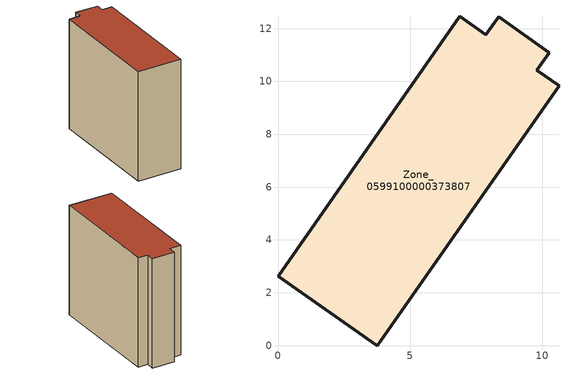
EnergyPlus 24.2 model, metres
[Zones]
Zone_0599100000373807
 floor ground (C_G): 7.86,11.77 8.35,12.44 10.26,11.09 9.79,10.42 10.63,9.83 3.75,0 0,2.63 6.88,12.46 z3.36
 wall outside (C_F): 3.75,0 10.63,9.83 9.79,10.42 10.26,11.09 8.35,12.44 7.86,11.77 6.88,12.46 0,2.63 3.75,0 z3.36:14.76
 roof outside (C_R): 8.35,12.44 7.86,11.77 6.88,12.46 0,2.63 3.75,0 10.63,9.83 9.79,10.42 10.26,11.09 z14.76
[BUILDING]
Pand.0599100000373807: North Axis=0; Terrain=City; Loads Convergence Tolerance Value=0.04; Temperature Convergence Tolerance Value=0.4; Solar Distribution=FullExterior; Maximum Number of Warmup Days=25; Minimum Number of Warmup Days=1
[Site:Location]
Rotterdam.The.Hague.AP_ZH_NLD Design_Conditions: Latitude=51.96; Longitude=4.45; Time Zone=1; Elevation=-4.5
[SITE:GROUNDTEMPERATURE:BUILDINGSURFACE]
18, 18, 18, 18, 18, 18, 18, 18, 18, 18, 18, 18
[MATERIAL] Thermal Absorptance=0.9; Solar Absorptance=0.7; Visible Absorptance=0.7
Name | Roughness | Thickness | Conductivity | Density | Specific Heat
G.TI.1992-2005 | MediumSmooth | 0.15 | 0.06 | 540 | 1210
F.TI.1992-2005 | Rough | 0.3 | 0.12 | 1920 | 840
R.TI.1992-2005 | MediumRough | 0.2 | 0.08 | 1500 | 1000
[CONSTRUCTION]
C_G: G.TI.1992-2005
C_F: F.TI.1992-2005
C_R: R.TI.1992-2005
[ZONE]
Zone_0599100000373807: Type=1; Multiplier=1; Ceiling Height=Autocalculate; Volume=Autocalculate; Floor Area=autocalculate; Part of Total Floor Area=Yes
[ZONEINFILTRATION:DESIGNFLOWRATE]
Infil_Zone_0599100000373807: Zone or ZoneList or Space or SpaceList=Zone_0599100000373807; Schedule=AlwaysOn; Design Flow Rate Calculation Method=Flow/Area; Flow Rate per Floor Area=0.0015; Constant Term Coefficient=1; Temperature Term Coefficient=0; Velocity Term Coefficient=0; Velocity Squared Term Coefficient=0
[HVACTEMPLATE:ZONE:IDEALLOADSAIRSYSTEM]
Zone_0599100000373807: Maximum Heating Supply Air Temperature=50; Minimum Cooling Supply Air Temperature=13; Maximum Heating Supply Air Humidity Ratio=0.0156; Minimum Cooling Supply Air Humidity Ratio=0.0077; Heating Limit=NoLimit; Cooling Limit=NoLimit; Dehumidification Control Type=ConstantSensibleHeatRatio; Cooling Sensible Heat Ratio=0.7; Dehumidification Setpoint=60; Humidification Control Type=None; Humidification Setpoint=30; Outdoor Air Method=None; Outdoor Air Flow Rate per Person=0.00944; Outdoor Air Flow Rate per Zone Floor Area=0; Outdoor Air Flow Rate per Zone=0; Demand Controlled Ventilation Type=None; Outdoor Air Economizer Type=NoEconomizer; Heat Recovery Type=None; Sensible Heat Recovery Effectiveness=0.7; Latent Heat Recovery Effectiveness=0.65
[ZONECONTROL:THERMOSTAT]
ThermostatControl_Zone_0599100000373807: Zone or ZoneList=Zone_0599100000373807; Control Type Schedule=DualSetpointControlType; Control 1=Thermostat_Zone_0599100000373807; Temperature Difference Between Cutout And Setpoint=0
[THERMOSTATSETPOINT:DUALSETPOINT]
Thermostat_Zone_0599100000373807: Heating Setpoint Temperature Schedule=HeatingSetpoint_Zone_0599100000373807; Cooling Setpoint Temperature Schedule=CoolingSetpoint_Zone_0599100000373807
[SCHEDULE:COMPACT]
HeatingSetpoint_Zone_0599100000373807: Through: 12/31, For: AllDays, Until: 24:00, 21
CoolingSetpoint_Zone_0599100000373807: Through: 12/31, For: AllDays, Until: 24:00, 24
DualSetpointControlType: Through: 12/31, For: AllDays, Until: 24:00, 4
AlwaysOn: Through: 12/31, For: AllDays, Until: 24:00, 1
